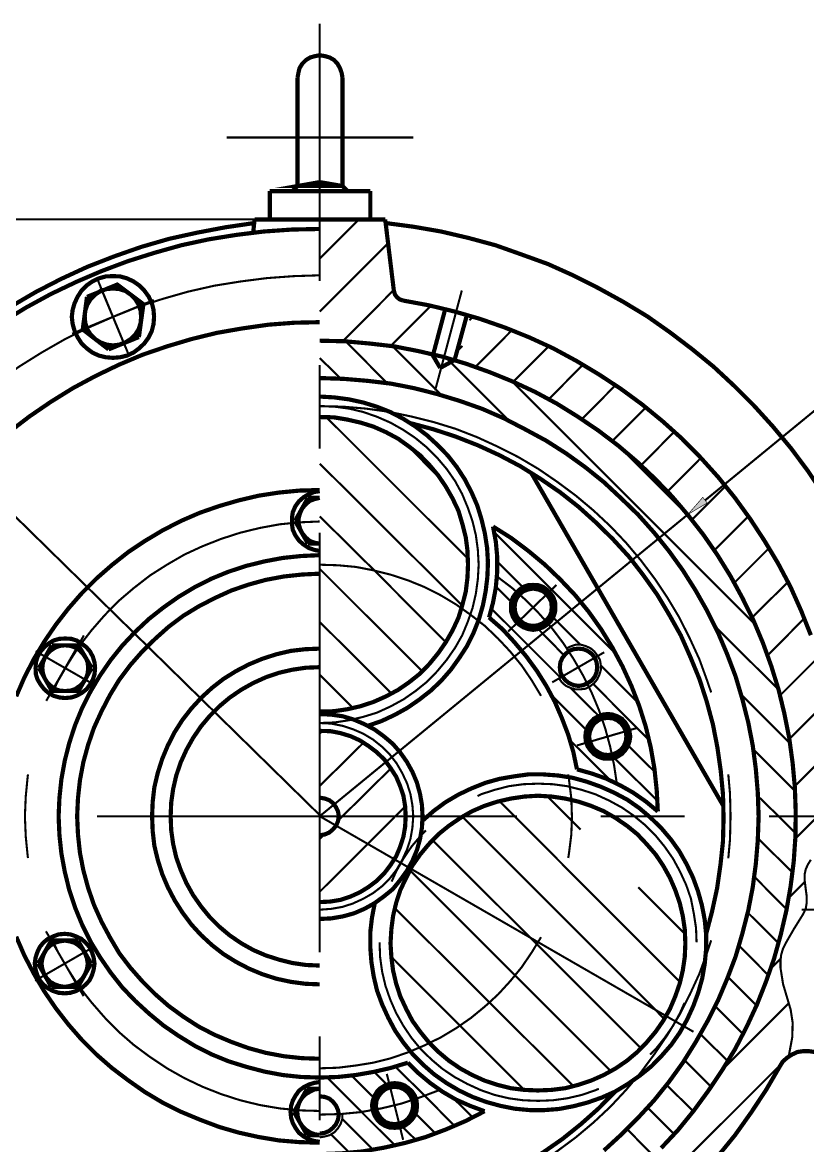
# Model space of a CAD drawing. Header units: millimetres. Extents: x -5 to 3318, y -968 to 297.
# Drawn here: x 1011.5 to 1151.6, y -174.9 to 25.5 of the extents above; entities that cross this region are included whole.
import ezdxf

# ---------------------------------------------------------------- set-up
doc = ezdxf.new("R2010")
doc.units = ezdxf.units.MM
doc.header["$LTSCALE"] = 0.25
doc.layers.add('H', color=7, linetype='Continuous')
doc.layers.add('P', color=7, linetype='Continuous')

msp = doc.modelspace()

# ---------------------------------------------------------------- hatches: boundary and pattern name
at = {"layer": 'H', "linetype": 'Continuous'}
msp.add_hatch(color=3, dxfattribs=at).paths.add_polyline_path([(1132.862, -59.196), (1133.714, -60.247), (1130.207, -62.252), (1132.862, -59.196)])

# ---------------------------------------------------------------- linework, layer by layer
at = {"layer": 'P', "color": 3}
for points, const_width in [([(1064.534, 25.362), (1064.534, -20.572)], 0.375), ([(1064.534, 19.702), (1063.733, 19.551), (1062.83, 19.302), (1062.078, 18.85), (1061.427, 18.2), (1060.928, 17.399), (1060.726, 16.547), (1060.575, 15.695)], 0.747), ([(1068.593, 15.695), (1068.442, 16.547), (1068.141, 17.399), (1067.69, 18.2), (1067.088, 18.85), (1066.287, 19.302), (1065.435, 19.551), (1064.534, 19.702)], 0.747), ([(1060.575, 15.695), (1060.575, -3.643)], 0.747), ([(1068.593, 15.695), (1068.593, -3.643)], 0.747), ([(1081.217, 5.025), (1047.903, 5.025)], 0.375), ([(1064.534, -2.941), (1060.575, -3.643), (1068.593, -3.643)], 0.747), ([(1059.624, -4.543), (1060.575, -3.643)], 0.747), ([(1068.593, -3.643), (1064.534, -2.941)], 0.747), ([(1068.593, -3.643), (1069.493, -4.543)], 0.747), ([(1073.551, -4.543), (1055.617, -4.543)], 0.747), ([(1055.617, -4.543), (1055.617, -9.604)], 0.747), ([(1073.551, -4.543), (1073.551, -9.604)], 0.747), ([(1052.913, -9.604), (896.668, -9.604)], 0.375), ([(1052.811, -10.254), (1047.702, -11.004), (1042.692, -11.958), (1037.682, -13.06), (1032.672, -14.511), (1027.813, -16.215), (1023.056, -18.07), (1018.396, -20.223), (1013.838, -22.577), (1009.379, -25.181)], 0.747), ([(1052.913, -9.604), (1052.66, -11.958)], 0.747), ([(1052.913, -9.604), (1052.811, -10.254)], 0.747), ([(1052.913, -9.604), (1076.207, -9.604)], 0.747), ([(1056.219, -9.604), (1072.898, -9.604)], 0.747), ([(1064.534, -9.604), (1076.207, -9.604)], 0.747), ([(1064.534, -16.565), (1071.546, -9.604)], 0.375), ([(1076.207, -9.604), (1077.757, -22.327)], 0.747), ([(1076.207, -9.604), (1076.505, -11.958)], 0.747), ([(1154.352, -58.546), (1151.549, -54.388), (1148.593, -50.429), (1145.386, -46.572), (1142.029, -42.866), (1138.474, -39.308), (1134.816, -35.902), (1130.959, -32.747), (1127, -29.74), (1122.945, -26.885), (1118.636, -24.281), (1114.277, -21.876), (1109.818, -19.621), (1105.26, -17.567), (1100.551, -15.863), (1095.894, -14.21), (1091.083, -12.91), (1086.175, -11.757), (1081.265, -10.905), (1076.357, -10.254)], 0.747), ([(1064.534, -11.305), (1059.576, -11.407), (1054.566, -11.757), (1049.656, -12.359), (1044.697, -13.16), (1039.838, -14.21), (1035.027, -15.565), (1030.27, -17.067), (1025.609, -18.82), (1021.051, -20.774), (1016.544, -22.926), (1012.136, -25.332), (1007.876, -27.936)], 0.747), ([(1064.534, -26.033), (1076.758, -13.81)], 0.375), ([(1064.534, -19.572), (1059.874, -19.723), (1055.117, -20.072), (1050.408, -20.674), (1045.748, -21.424), (1041.09, -22.478), (1036.532, -23.778), (1032.022, -25.232), (1027.665, -26.985), (1023.306, -28.89), (1019.049, -30.992), (1014.939, -33.346), (1010.932, -35.851), (1007.075, -38.558), (1003.318, -41.514), (1001.114, -43.366)], 0.375), ([(1034.978, -26.985), (1034.879, -25.732), (1034.578, -24.531), (1034.027, -23.378), (1033.223, -22.276), (1032.323, -21.376), (1031.321, -20.674), (1030.17, -20.123), (1028.918, -19.771), (1027.665, -19.723), (1026.362, -19.771), (1025.109, -20.123), (1023.956, -20.674), (1022.957, -21.376), (1022.054, -22.276), (1021.352, -23.378), (1020.801, -24.531), (1020.452, -25.732), (1020.301, -26.985), (1020.452, -28.288), (1020.801, -29.49), (1021.352, -30.643), (1022.054, -31.745), (1022.957, -32.597), (1023.956, -33.346), (1025.109, -33.897), (1026.362, -34.198), (1027.665, -34.301), (1028.918, -34.198), (1030.17, -33.897), (1031.321, -33.346), (1032.323, -32.597), (1033.223, -31.745), (1034.027, -30.643), (1034.578, -29.49), (1034.879, -28.288), (1034.978, -26.985)], 0.747), ([(1032.672, -26.985), (1032.573, -25.883), (1032.224, -24.832), (1031.622, -23.83), (1030.821, -23.029), (1029.869, -22.375), (1028.767, -22.026), (1027.665, -21.927), (1026.512, -22.026), (1025.411, -22.375), (1024.459, -23.029), (1023.655, -23.83), (1023.056, -24.832), (1022.704, -25.883), (1022.605, -26.985), (1022.704, -28.087), (1023.056, -29.189), (1023.655, -30.14), (1024.459, -30.944), (1025.411, -31.543), (1026.512, -31.943), (1027.665, -32.094), (1028.767, -31.943), (1029.869, -31.543), (1030.821, -30.944), (1031.622, -30.14), (1032.224, -29.189), (1032.573, -28.087), (1032.672, -26.985)], 0.747), ([(1033.076, -24.73), (1028.415, -21.225), (1023.005, -23.429)], 0.747), ([(1024.959, -20.473), (1030.369, -33.548)], 0.375), ([(1029.918, -32.497), (1025.359, -21.526)], 0.375), ([(1068.641, -31.344), (1077.709, -22.228)], 0.375), ([(1077.757, -22.327), (1077.959, -23.029), (1078.308, -23.48), (1078.811, -23.881), (1079.413, -24.079)], 0.747), ([(1034.927, -23.98), (1020.35, -29.992)], 0.375), ([(1023.005, -23.429), (1022.255, -29.24)], 0.747), ([(1152.148, -83.793), (1150.396, -79.386), (1148.493, -75.126), (1146.287, -70.968), (1143.884, -66.961), (1141.328, -63.053), (1138.573, -59.247), (1135.617, -55.589), (1132.461, -52.082), (1129.156, -48.728), (1125.699, -45.621), (1122.042, -42.616), (1118.284, -39.858), (1114.328, -37.254), (1110.321, -34.852), (1106.163, -32.597), (1101.903, -30.643), (1097.547, -28.89), (1093.088, -27.337), (1088.578, -26.033), (1084.02, -24.931), (1079.413, -24.079)], 0.747), ([(1085.122, -40.111), (1089.881, -22.276)], 0.375), ([(1032.272, -30.592), (1033.076, -24.73)], 0.747), ([(1077.158, -32.196), (1084.372, -25.031)], 0.375), ([(1084.772, -33.699), (1086.925, -25.582)], 0.747), ([(1064.534, -27.936), (1059.976, -28.038), (1055.367, -28.388), (1050.809, -29.038), (1046.199, -29.842), (1041.689, -30.944), (1037.333, -32.244), (1032.925, -33.747), (1028.665, -35.55), (1024.507, -37.555), (1020.5, -39.711), (1016.544, -42.165), (1012.736, -44.769), (1009.081, -47.575)], 0.747), ([(1088.578, -34.749), (1090.784, -26.684)], 0.747), ([(1091.233, -27.587), (1091.835, -26.985)], 0.375), ([(1022.255, -29.24), (1026.862, -32.795)], 0.747), ([(1092.335, -35.902), (1098.799, -29.39)], 0.375), ([(1026.862, -32.795), (1032.272, -30.592)], 0.747), ([(1125.45, -175.315), (1128.454, -172.109), (1131.26, -168.652), (1133.864, -165.097), (1136.318, -161.439), (1138.624, -157.682), (1140.678, -153.725), (1142.532, -149.718), (1144.134, -145.66), (1145.588, -141.502), (1146.789, -137.194), (1147.792, -132.886), (1148.542, -128.577), (1149.093, -124.17), (1149.394, -119.759), (1149.445, -115.351), (1149.294, -110.944), (1148.894, -106.584), (1148.292, -102.177), (1147.44, -97.868), (1146.389, -93.512), (1145.085, -89.303), (1143.583, -85.145), (1141.879, -81.087), (1139.925, -77.131), (1137.821, -73.274), (1135.466, -69.465), (1132.964, -65.859), (1130.258, -62.402), (1127.352, -58.994), (1124.296, -55.839), (1121.141, -52.834), (1117.733, -49.929), (1114.229, -47.274), (1110.52, -44.769), (1106.813, -42.466), (1102.906, -40.361), (1098.898, -38.507), (1094.84, -36.854), (1090.634, -35.351), (1086.425, -34.099), (1082.117, -33.096), (1077.757, -32.244), (1073.401, -31.745), (1068.993, -31.344), (1064.534, -31.245)], 0.747), ([(1069.144, -31.344), (1076.556, -38.808)], 0.375), ([(1077.559, -32.244), (1086.275, -40.96)], 0.375), ([(1089.08, -33.096), (1089.981, -32.196)], 0.375), ([(1099.049, -38.558), (1105.359, -32.244)], 0.375), ([(1084.571, -33.647), (1086.025, -36.104)], 0.747), ([(1064.534, -34.349), (1068.241, -37.956)], 0.375), ([(1064.534, -35.55), (1064.534, -50.531)], 0.375), ([(1088.478, -34.749), (1086.025, -36.104)], 0.747), ([(1087.075, -34.301), (1098.399, -45.621)], 0.375), ([(1105.359, -41.713), (1111.522, -35.502)], 0.375), ([(1115.228, -175.767), (1118.335, -172.91), (1121.34, -169.905), (1124.197, -166.798), (1126.852, -163.492), (1129.306, -160.087), (1131.561, -156.48), (1133.663, -152.771), (1135.568, -149.017), (1137.221, -145.109), (1138.724, -141.15), (1139.925, -137.043), (1140.979, -132.934), (1141.78, -128.776), (1142.33, -124.618), (1142.68, -120.412), (1142.83, -116.104), (1142.68, -111.895), (1142.33, -107.686), (1141.78, -103.48), (1140.979, -99.371), (1139.925, -95.213), (1138.724, -91.157), (1137.221, -87.198), (1135.568, -83.291), (1133.663, -79.485), (1131.561, -75.779), (1129.306, -72.22), (1126.852, -68.815), (1124.197, -65.509), (1121.34, -62.303), (1118.335, -59.398), (1115.228, -56.492), (1111.923, -53.837), (1108.517, -51.38), (1104.911, -49.077), (1101.202, -47.072), (1097.447, -45.121), (1093.539, -43.417), (1089.58, -42.014), (1085.474, -40.762), (1081.364, -39.711), (1077.258, -38.907), (1073.049, -38.407), (1068.843, -38.055), (1064.534, -37.907)], 0.747), ([(1098.799, -38.458), (1142.279, -81.939)], 0.375), ([(1111.272, -45.269), (1117.333, -39.157)], 0.375), ([(1064.733, -116.104), (988.692, -41.514)], 0.375), ([(1073.1, -99.973), (1075.554, -99.121), (1077.908, -98.019), (1080.163, -96.766), (1082.267, -95.315), (1084.321, -93.711), (1086.175, -91.958), (1087.927, -89.953), (1089.43, -87.849), (1090.833, -85.696), (1091.986, -83.342), (1092.937, -80.936), (1093.639, -78.482), (1094.139, -75.926), (1094.44, -73.373), (1094.539, -70.817), (1094.391, -68.213), (1093.988, -65.609), (1093.389, -63.104), (1092.636, -60.65), (1091.585, -58.245), (1090.381, -55.941), (1088.981, -53.786), (1087.376, -51.733), (1085.573, -49.878), (1083.67, -48.126), (1081.617, -46.572), (1079.413, -45.169), (1077.107, -43.968), (1074.702, -43.017), (1072.248, -42.264), (1069.743, -41.713), (1067.139, -41.364), (1064.534, -41.213)], 0.747), ([(1134.364, -94.012), (1133.663, -91.958), (1132.263, -88.102), (1130.559, -84.393), (1128.704, -80.686), (1126.6, -77.179), (1124.296, -73.723), (1121.843, -70.468), (1119.187, -67.313), (1116.381, -64.356), (1113.377, -61.55), (1110.219, -58.895), (1106.913, -56.441), (1103.556, -54.138), (1100, -52.034), (1096.342, -50.179), (1092.636, -48.475), (1088.779, -46.973), (1084.872, -45.771), (1080.864, -44.769), (1076.806, -43.917), (1072.799, -43.366), (1068.692, -43.017), (1064.534, -42.914)], 0.375), ([(1064.534, -99.473), (1067.19, -99.371), (1069.794, -98.97), (1072.299, -98.371), (1074.753, -97.618), (1077.158, -96.516), (1079.461, -95.264), (1081.617, -93.762), (1083.619, -92.157), (1085.474, -90.254), (1087.178, -88.201), (1088.68, -86.045), (1089.932, -83.842), (1090.932, -81.439), (1091.784, -78.982), (1092.386, -76.378), (1092.736, -73.825), (1092.886, -71.218), (1092.736, -68.565), (1092.386, -65.958), (1091.784, -63.453), (1090.932, -60.999), (1089.932, -58.594), (1088.68, -56.291), (1087.178, -54.138), (1085.474, -52.133), (1083.619, -50.278), (1081.617, -48.626), (1079.461, -47.174), (1077.158, -45.871), (1074.753, -44.82), (1072.299, -43.968), (1069.794, -43.366), (1067.19, -43.017), (1064.534, -42.914)], 0.375), ([(1116.734, -49.128), (1122.743, -43.116)], 0.375), ([(1133.262, -59.747), (1153.301, -43.318), (1177.495, -43.318)], 0.375), ([(1064.534, -97.42), (1067.039, -97.368), (1069.442, -97.016), (1071.847, -96.465), (1074.102, -95.716), (1076.357, -94.713), (1078.51, -93.56), (1080.464, -92.208), (1082.418, -90.655), (1084.071, -88.954), (1085.672, -87), (1087.027, -85.046), (1088.228, -82.941), (1089.279, -80.686), (1089.981, -78.383), (1090.583, -76.029), (1090.884, -73.572), (1090.983, -71.169), (1090.884, -68.665), (1090.583, -66.31), (1089.981, -63.956), (1089.279, -61.602), (1088.228, -59.398), (1087.027, -57.293), (1085.672, -55.288), (1084.071, -53.385), (1082.418, -51.681), (1080.464, -50.128), (1078.51, -48.728), (1076.357, -47.575), (1074.102, -46.572), (1071.847, -45.871), (1069.442, -45.32), (1067.039, -44.919), (1064.534, -44.868)], 0.747), ([(1065.685, -44.868), (1090.983, -70.167)], 0.375), ([(1133.464, -137.143), (1134.515, -133.135), (1135.418, -128.978), (1136.017, -124.82), (1136.469, -120.611), (1136.571, -116.405), (1136.469, -112.196), (1136.068, -107.987), (1135.466, -103.781), (1134.665, -99.672), (1133.563, -95.616), (1132.263, -91.606), (1130.658, -87.701), (1128.954, -83.842), (1126.901, -80.186), (1124.748, -76.58), (1122.243, -73.072), (1119.687, -69.767), (1116.833, -66.66), (1113.825, -63.706), (1110.721, -60.9), (1107.416, -58.296), (1103.908, -55.89), (1100.301, -53.635), (1096.595, -51.681), (1092.787, -49.929), (1088.831, -48.376), (1084.872, -47.072), (1080.765, -45.97)], 0.747), ([(1121.843, -53.485), (1127.804, -47.475)], 0.375), ([(1079.862, -49.628), (1086.175, -55.99)], 0.375), ([(1118.236, -50.429), (1130.309, -62.454)], 0.375), ([(1126.6, -58.145), (1132.561, -52.133)], 0.375), ([(1064.534, -53.184), (1089.981, -78.534)], 0.375), ([(1136.52, -114.249), (1102.204, -54.737)], 0.747), ([(1064.534, -57.892), (1060.876, -57.995), (1057.27, -58.344), (1053.663, -58.895), (1050.056, -59.747), (1046.6, -60.75), (1043.143, -61.951), (1039.787, -63.405), (1036.481, -65.106), (1033.374, -66.961), (1030.369, -68.966), (1027.464, -71.269), (1024.709, -73.674), (1022.105, -76.279), (1019.699, -79.033), (1017.444, -81.939), (1015.391, -84.943), (1013.536, -88.05), (1011.835, -91.356), (1010.381, -94.713)], 0.747), ([(1064.534, -58.094), (1063.532, -58.245), (1062.529, -58.645), (1061.629, -59.196), (1060.828, -59.898), (1060.175, -60.798), (1059.723, -61.851), (1059.576, -62.854), (1059.576, -63.956), (1059.723, -65.007), (1060.175, -65.958), (1060.828, -66.909), (1061.629, -67.611), (1062.529, -68.213), (1063.532, -68.565), (1064.534, -68.764)], 0.747), ([(1130.908, -63.203), (1136.92, -57.191)], 0.375), ([(1062.43, -59.295), (1060.127, -63.405)], 0.747), ([(1064.534, -59.295), (1063.631, -59.497), (1062.731, -59.846), (1062.029, -60.448), (1061.427, -61.15), (1061.027, -62.002), (1060.777, -62.902), (1060.777, -63.905), (1061.027, -64.808), (1061.427, -65.609), (1062.029, -66.359), (1062.731, -66.961), (1063.631, -67.313), (1064.534, -67.46)], 0.747), ([(1064.534, -59.295), (1062.43, -59.295)], 0.747), ([(1132.862, -59.196), (1133.663, -60.199), (1130.207, -62.252), (1132.862, -59.196)], 0.108), ([(1064.534, -116.104), (1130.207, -62.252)], 0.375), ([(1064.534, -63.504), (1061.027, -63.655), (1057.42, -64.004), (1053.864, -64.657), (1050.357, -65.509), (1046.952, -66.611), (1043.643, -67.912), (1040.389, -69.414), (1037.282, -71.218), (1034.277, -73.123), (1031.372, -75.376), (1028.665, -77.682), (1026.16, -80.235), (1023.806, -82.941), (1021.554, -85.847), (1019.648, -88.851), (1017.845, -91.958), (1016.695, -94.364)], 0.375), ([(1060.127, -63.405), (1062.43, -67.46)], 0.747), ([(1064.534, -62.601), (1074.253, -72.22)], 0.375), ([(1094.741, -80.635), (1095.442, -77.983), (1095.942, -75.327), (1096.195, -72.521), (1096.195, -69.815), (1095.942, -67.111), (1095.442, -64.405)], 0.747), ([(1124.847, -115.252), (1124.646, -111.444), (1124.245, -107.638), (1123.595, -103.881), (1122.695, -100.123), (1121.542, -96.465), (1120.139, -92.859), (1118.537, -89.354), (1116.734, -85.997), (1114.729, -82.74), (1112.525, -79.636), (1110.119, -76.679), (1107.464, -73.873), (1104.709, -71.218), (1101.753, -68.764), (1098.7, -66.461), (1095.442, -64.405)], 0.747), ([(1134.966, -68.613), (1141.027, -62.553)], 0.375), ([(1064.534, -65.509), (1064.534, -140.4)], 0.375), ([(1095.692, -65.458), (1117.432, -87.198)], 0.375), ([(1062.43, -67.46), (1064.534, -67.46)], 0.747), ([(1138.474, -74.475), (1144.685, -68.264)], 0.375), ([(1064.534, -69.517), (1061.229, -69.667), (1057.92, -70.016), (1054.716, -70.619), (1051.459, -71.419), (1048.253, -72.47), (1045.197, -73.723), (1042.24, -75.225), (1039.386, -76.929), (1036.682, -78.832), (1034.075, -80.888), (1031.622, -83.191), (1029.318, -85.645), (1027.262, -88.201), (1025.359, -90.956), (1023.655, -93.813), (1022.153, -96.766), (1020.901, -99.822), (1019.85, -103.029), (1019.049, -106.184), (1018.447, -109.49), (1018.098, -112.798), (1017.947, -116.104), (1018.098, -119.509), (1018.447, -122.767), (1019.049, -126.021), (1019.85, -129.279), (1020.901, -132.434), (1022.153, -135.49), (1023.655, -138.495), (1025.359, -141.3), (1027.262, -144.055), (1029.318, -146.662), (1031.622, -149.065), (1034.075, -151.32), (1036.682, -153.473), (1039.386, -155.327), (1042.24, -157.079), (1045.197, -158.585), (1048.253, -159.837), (1051.459, -160.837), (1054.716, -161.689), (1057.92, -162.291), (1061.229, -162.64), (1064.534, -162.742)], 0.747), ([(1104.008, -94.614), (1102.355, -91.859), (1100.551, -89.203), (1098.498, -86.699), (1096.342, -84.393), (1093.988, -82.14), (1091.486, -80.186), (1088.879, -78.332), (1086.124, -76.679), (1083.27, -75.225), (1080.313, -74.024), (1077.258, -73.021), (1074.102, -72.22), (1070.995, -71.618), (1067.789, -71.32), (1064.534, -71.218)], 0.375), ([(1064.534, -71.97), (1082.818, -90.254)], 0.375), ([(1074.253, -72.22), (1087.027, -85.046)], 0.375), ([(1096.195, -70.667), (1100.753, -75.225)], 0.375), ([(1064.534, -72.822), (1061.379, -72.973), (1058.122, -73.322), (1054.915, -73.924), (1051.811, -74.776), (1048.755, -75.827), (1045.799, -77.179), (1042.894, -78.684), (1040.187, -80.337), (1037.583, -82.291), (1035.177, -84.444), (1032.874, -86.699), (1030.721, -89.152), (1028.767, -91.757), (1027.115, -94.463), (1025.609, -97.368), (1024.257, -100.325), (1023.207, -103.381), (1022.355, -106.485), (1021.753, -109.691), (1021.403, -112.898), (1021.253, -116.104), (1021.403, -119.359), (1021.753, -122.616), (1022.355, -125.72), (1023.207, -128.878), (1024.257, -131.934), (1025.609, -134.939), (1027.115, -137.745), (1028.767, -140.551), (1030.721, -143.104), (1032.874, -145.558), (1035.177, -147.864), (1037.583, -149.968), (1040.187, -151.871), (1042.894, -153.623), (1045.799, -155.128), (1048.755, -156.378), (1051.811, -157.483), (1054.915, -158.332), (1058.122, -158.934), (1061.379, -159.286), (1064.534, -159.386)], 0.747), ([(1117.534, -110.293), (1117.032, -106.936), (1116.33, -103.631), (1115.43, -100.325), (1114.328, -97.119), (1113.025, -94.012), (1111.522, -91.007), (1109.818, -88.05), (1107.966, -85.196), (1105.913, -82.49), (1103.706, -79.985), (1101.352, -77.582), (1098.799, -75.327), (1096.092, -73.274)], 0.375), ([(1141.68, -80.635), (1148.042, -74.325)], 0.375), ([(1095.942, -75.126), (1098.7, -77.88)], 0.375), ([(1106.762, -74.825), (1098.146, -83.14)], 0.375), ([(1106.564, -78.784), (1106.512, -77.88), (1106.211, -77.028), (1105.712, -76.33), (1105.061, -75.677), (1104.36, -75.177), (1103.508, -74.876), (1102.605, -74.825), (1101.704, -74.876), (1100.852, -75.177), (1100.151, -75.677), (1099.5, -76.33), (1098.998, -77.028), (1098.7, -77.88), (1098.648, -78.784), (1098.7, -79.684), (1098.998, -80.536), (1099.5, -81.337), (1100.151, -81.939), (1100.852, -82.39), (1101.704, -82.691), (1102.605, -82.842), (1103.508, -82.691), (1104.36, -82.39), (1105.061, -81.939), (1105.712, -81.337), (1106.211, -80.536), (1106.512, -79.684), (1106.564, -78.784)], 0.747), ([(1105.913, -78.784), (1105.862, -77.932), (1105.51, -77.179), (1104.959, -76.429), (1104.309, -75.926), (1103.457, -75.628), (1102.605, -75.478), (1101.753, -75.628), (1100.903, -75.926), (1100.25, -76.429), (1099.699, -77.179), (1099.398, -77.932), (1099.299, -78.784), (1099.398, -79.684), (1099.699, -80.488), (1100.25, -81.138), (1100.903, -81.689), (1101.753, -82.038), (1102.605, -82.14), (1103.457, -82.038), (1104.309, -81.689), (1104.959, -81.138), (1105.51, -80.488), (1105.862, -79.684), (1105.913, -78.784)], 0.747), ([(1095.192, -79.085), (1107.464, -91.356)], 0.375), ([(1064.534, -81.439), (1077.357, -94.213)], 0.375), ([(1110.42, -107.737), (1109.77, -104.633), (1108.867, -101.577), (1107.717, -98.57), (1106.464, -95.664), (1104.959, -92.859), (1103.258, -90.155), (1101.352, -87.551), (1099.299, -85.094), (1097.146, -82.74), (1094.741, -80.635)], 0.747), ([(1106.163, -80.635), (1111.022, -85.494)], 0.375), ([(1135.117, -82.291), (1146.437, -93.56)], 0.375), ([(1144.435, -87.4), (1150.998, -80.786)], 0.375), ([(1024.459, -89.652), (1024.357, -88.653), (1024.059, -87.65), (1023.556, -86.699), (1022.906, -85.946), (1022.054, -85.296), (1021.153, -84.745), (1020.199, -84.444), (1019.097, -84.393), (1018.098, -84.444), (1017.044, -84.745), (1016.144, -85.296), (1015.391, -85.946), (1014.741, -86.699), (1014.19, -87.65), (1013.889, -88.653), (1013.838, -89.652), (1013.889, -90.757), (1014.19, -91.708), (1014.741, -92.609), (1015.391, -93.461), (1016.144, -94.111), (1017.044, -94.614), (1018.098, -94.915), (1019.097, -95.014), (1020.199, -94.915), (1021.153, -94.614), (1022.054, -94.111), (1022.906, -93.461), (1023.556, -92.609), (1024.059, -91.708), (1024.357, -90.757), (1024.459, -89.652)], 0.747), ([(1015.743, -95.514), (1022.454, -83.842)], 0.375), ([(1103.508, -82.691), (1108.117, -87.4)], 0.375), ([(1016.743, -85.597), (1014.44, -89.652)], 0.747), ([(1023.207, -89.652), (1023.156, -88.752), (1022.855, -87.951), (1022.304, -87.15), (1021.704, -86.497), (1020.901, -85.997), (1020, -85.696), (1019.097, -85.597), (1018.197, -85.696), (1017.345, -85.997), (1016.592, -86.497), (1015.942, -87.15), (1015.442, -87.951), (1015.141, -88.752), (1015.042, -89.652), (1015.141, -90.555), (1015.442, -91.456), (1015.942, -92.259), (1016.592, -92.859), (1017.345, -93.41), (1018.197, -93.711), (1019.097, -93.762), (1020, -93.711), (1020.901, -93.41), (1021.704, -92.859), (1022.304, -92.259), (1022.855, -91.456), (1023.156, -90.555), (1023.207, -89.652)], 0.747), ([(1021.503, -85.597), (1016.743, -85.597)], 0.747), ([(1023.857, -89.652), (1021.503, -85.597)], 0.747), ([(1064.534, -86.196), (1061.978, -86.298), (1059.374, -86.599), (1056.818, -87.198), (1054.313, -87.999), (1051.911, -89.002), (1049.604, -90.206), (1047.352, -91.606), (1045.296, -93.211), (1043.393, -94.963), (1041.641, -96.866), (1040.037, -98.922), (1038.634, -101.126), (1037.432, -103.48), (1036.43, -105.883), (1035.629, -108.388), (1035.027, -110.944), (1034.729, -113.548), (1034.626, -116.104), (1034.729, -118.759), (1035.027, -121.364), (1035.629, -123.869), (1036.43, -126.422), (1037.432, -128.776), (1038.634, -131.082), (1040.037, -133.286), (1041.641, -135.439), (1043.393, -137.344), (1045.296, -139.097), (1047.352, -140.701), (1049.604, -142.101), (1051.911, -143.305), (1054.313, -144.308), (1056.818, -145.109), (1059.374, -145.66), (1061.978, -146.009), (1064.534, -146.111)], 0.747), ([(1114.027, -89.505), (1113.928, -88.653), (1113.627, -87.849), (1113.076, -87.15), (1112.323, -86.599), (1111.573, -86.298), (1110.721, -86.196), (1109.818, -86.298), (1109.017, -86.599), (1108.367, -87.15), (1107.816, -87.849), (1107.464, -88.653), (1107.364, -89.505), (1107.464, -90.405), (1107.816, -91.157), (1108.367, -91.859), (1109.017, -92.359), (1109.818, -92.708), (1110.721, -92.859), (1111.573, -92.708), (1112.323, -92.359), (1113.076, -91.859), (1113.627, -91.157), (1113.928, -90.405), (1114.027, -89.505)], 0.747), ([(1107.214, -91.507), (1107.765, -92.259), (1108.415, -92.81), (1109.267, -93.211), (1110.119, -93.461), (1111.022, -93.461), (1111.923, -93.361), (1112.775, -92.91), (1113.476, -92.359), (1114.027, -91.708), (1114.427, -90.856), (1114.677, -90.004), (1114.677, -89.152), (1114.527, -88.201), (1114.078, -87.448), (1113.527, -86.699), (1112.874, -86.148), (1112.022, -85.747), (1111.122, -85.494), (1110.219, -85.494), (1109.418, -85.747), (1108.566, -86.148)], 0.375), ([(1024.408, -92.708), (1013.838, -86.647)], 0.375), ([(1115.279, -86.849), (1106.013, -92.208)], 0.375), ([(1146.69, -94.511), (1153.5, -87.701)], 0.375), ([(1014.44, -89.652), (1016.743, -93.762), (1021.503, -93.762), (1023.857, -89.652)], 0.747), ([(1064.534, -89.505), (1062.078, -89.604), (1059.675, -89.953), (1057.27, -90.504), (1054.915, -91.308), (1052.711, -92.308), (1050.559, -93.512), (1048.503, -94.915), (1046.651, -96.465), (1044.896, -98.22), (1043.345, -100.072), (1041.942, -102.128), (1040.738, -104.281), (1039.738, -106.485), (1038.935, -108.839), (1038.384, -111.245), (1038.034, -113.65), (1037.935, -116.104), (1038.034, -118.609), (1038.384, -121.063), (1038.935, -123.468), (1039.738, -125.72), (1040.738, -128.026), (1041.942, -130.179), (1043.345, -132.184), (1044.896, -134.087), (1046.651, -135.842), (1048.503, -137.393), (1050.559, -138.796), (1052.711, -140), (1054.915, -140.951), (1057.27, -141.701), (1059.675, -142.303), (1062.078, -142.652), (1064.534, -142.755)], 0.747), ([(1114.677, -89.203), (1121.292, -95.815)], 0.375), ([(1064.534, -90.856), (1070.496, -96.818)], 0.375), ([(1109.318, -93.259), (1114.328, -98.22)], 0.375), ([(1113.326, -92.509), (1123.246, -102.478)], 0.375), ([(1105.811, -94.412), (1112.124, -100.725)], 0.375), ([(1139.774, -94.463), (1148.493, -103.179)], 0.375), ([(1148.343, -102.276), (1155.556, -95.062)], 0.375), ([(1064.534, -134.439), (1066.588, -134.337), (1068.641, -133.987), (1070.646, -133.436), (1072.498, -132.636), (1074.301, -131.633), (1075.954, -130.432), (1077.559, -129.128), (1078.862, -127.524), (1080.063, -125.871), (1081.066, -124.067), (1081.867, -122.165), (1082.418, -120.211), (1082.767, -118.157), (1082.869, -116.104), (1082.767, -114.099), (1082.418, -112.097), (1081.867, -110.092), (1081.066, -108.189), (1080.063, -106.385), (1078.862, -104.681), (1077.559, -103.179), (1075.954, -101.827), (1074.301, -100.623), (1072.498, -99.672), (1070.646, -98.871), (1068.641, -98.269), (1066.588, -97.971), (1064.534, -97.868)], 0.747), ([(1119.937, -101.876), (1119.787, -100.975), (1119.488, -100.123), (1119.037, -99.371), (1118.435, -98.72), (1117.634, -98.269), (1116.782, -97.971), (1115.93, -97.868), (1115.03, -97.971), (1114.229, -98.269), (1113.425, -98.72), (1112.826, -99.371), (1112.323, -100.123), (1112.022, -100.975), (1111.923, -101.876), (1112.022, -102.779), (1112.323, -103.631), (1112.826, -104.332), (1113.425, -104.983), (1114.229, -105.482), (1115.03, -105.783), (1115.93, -105.835), (1116.782, -105.783), (1117.634, -105.482), (1118.435, -104.983), (1119.037, -104.332), (1119.488, -103.631), (1119.787, -102.779), (1119.937, -101.876)], 0.747), ([(1119.236, -101.876), (1119.136, -101.026), (1118.787, -100.174), (1118.284, -99.521), (1117.583, -98.97), (1116.782, -98.621), (1115.93, -98.57), (1115.03, -98.621), (1114.277, -98.97), (1113.527, -99.521), (1113.076, -100.174), (1112.723, -101.026), (1112.573, -101.876), (1112.723, -102.728), (1113.076, -103.58), (1113.527, -104.23), (1114.277, -104.733), (1115.03, -105.082), (1115.93, -105.184), (1116.782, -105.082), (1117.583, -104.733), (1118.284, -104.23), (1118.787, -103.58), (1119.136, -102.728), (1119.236, -101.876)], 0.747), ([(1064.534, -132.786), (1066.588, -132.636), (1068.593, -132.283), (1070.444, -131.684), (1072.299, -130.832), (1074.051, -129.83), (1075.605, -128.628), (1077.059, -127.174), (1078.26, -125.621), (1079.263, -123.869), (1080.112, -122.014), (1080.714, -120.162), (1081.066, -118.157), (1081.217, -116.104), (1081.066, -114.15), (1080.714, -112.145), (1080.112, -110.242), (1079.263, -108.439), (1078.26, -106.687), (1077.059, -105.133), (1075.605, -103.679), (1074.051, -102.427), (1072.299, -101.376), (1070.444, -100.575), (1068.593, -99.973), (1066.588, -99.572), (1064.534, -99.473)], 0.375), ([(1121.241, -100.325), (1110.42, -103.48)], 0.375), ([(1064.534, -131.431), (1066.437, -131.332), (1068.241, -131.031), (1070.044, -130.432), (1071.697, -129.679), (1073.25, -128.728), (1074.702, -127.626), (1076.056, -126.274), (1077.158, -124.82), (1078.161, -123.266), (1078.862, -121.614), (1079.461, -119.759), (1079.762, -118.007), (1079.862, -116.104), (1079.762, -114.301), (1079.461, -112.446), (1078.862, -110.694), (1078.161, -109.041), (1077.158, -107.487), (1076.056, -105.985), (1074.702, -104.681), (1073.25, -103.58), (1071.697, -102.577), (1070.044, -101.827), (1068.241, -101.276), (1066.437, -100.924), (1064.534, -100.876)], 0.747), ([(1064.534, -101.325), (1065.034, -100.876)], 0.375), ([(1064.534, -110.694), (1072.347, -102.977)], 0.375), ([(1109.117, -102.478), (1116.433, -109.742)], 0.375), ([(1119.537, -103.48), (1124.296, -108.189)], 0.375), ([(1141.879, -104.131), (1149.294, -111.594)], 0.375), ([(1149.294, -110.742), (1157.008, -103.029)], 0.375), ([(1117.083, -105.735), (1124.796, -113.349)], 0.375), ([(1068.593, -116.104), (1077.258, -107.539)], 0.375), ([(1124.847, -115.252), (1122.743, -113.5), (1120.44, -111.895), (1118.134, -110.594), (1115.629, -109.39), (1113.076, -108.49), (1110.42, -107.737)], 0.747), ([(1012.486, -108.64), (1012.435, -108.99), (1012.085, -112.597), (1011.935, -116.104), (1012.085, -119.711), (1012.435, -123.266), (1012.486, -123.567)], 0.375), ([(1074.352, -131.633), (1073.852, -134.186), (1073.551, -136.793), (1073.551, -139.449), (1073.75, -142.101), (1074.151, -144.657), (1074.753, -147.213), (1075.656, -149.667), (1076.758, -152.073), (1078.01, -154.427), (1079.513, -156.58), (1081.165, -158.633), (1083.02, -160.487), (1084.971, -162.191), (1087.178, -163.742), (1089.382, -165.046), (1091.784, -166.199), (1094.241, -167.099), (1096.794, -167.8), (1099.35, -168.303), (1102.005, -168.553), (1104.61, -168.553), (1107.214, -168.351), (1109.818, -167.852), (1112.323, -167.198), (1114.879, -166.298), (1117.233, -165.247), (1119.488, -163.893), (1121.641, -162.39), (1123.694, -160.737), (1125.549, -158.835), (1127.253, -156.881), (1128.755, -154.725), (1130.056, -152.422), (1131.161, -150.016), (1132.061, -147.563), (1132.763, -145.058), (1133.214, -142.453), (1133.464, -139.798), (1133.464, -137.194), (1133.214, -134.59), (1132.711, -131.982), (1132.01, -129.478), (1131.11, -127.024), (1129.957, -124.618), (1128.656, -122.315), (1127.151, -120.211), (1125.45, -118.208), (1123.544, -116.354), (1121.542, -114.65), (1119.386, -113.148), (1117.032, -111.895), (1114.677, -110.844), (1112.173, -109.941), (1109.619, -109.24), (1107.063, -108.839), (1104.408, -108.64), (1101.753, -108.64), (1099.199, -108.99), (1096.595, -109.441), (1094.09, -110.143), (1091.585, -111.145), (1089.279, -112.247), (1086.976, -113.599), (1084.872, -115.153), (1082.869, -116.905)], 0.747), ([(1131.76, -138.597), (1131.661, -136.041), (1131.26, -133.436), (1130.757, -130.832), (1129.908, -128.376), (1128.804, -125.973), (1127.554, -123.667), (1126.049, -121.514), (1124.447, -119.56), (1122.544, -117.657), (1120.539, -116.005), (1118.435, -114.55), (1116.131, -113.298), (1113.726, -112.196), (1111.272, -111.395), (1108.668, -110.742), (1106.112, -110.393), (1103.508, -110.293), (1100.852, -110.393), (1098.296, -110.742), (1095.743, -111.395), (1093.289, -112.196), (1092.687, -112.497)], 0.375), ([(1108.867, -123.567), (1109.017, -122.565), (1109.418, -119.359), (1109.52, -116.104), (1109.418, -112.949), (1109.017, -109.742), (1108.867, -108.64)], 0.375), ([(1137.42, -123.619), (1137.721, -120.262), (1137.821, -116.104), (1137.721, -112.046), (1137.42, -108.64)], 0.375), ([(1129.758, -138.796), (1129.656, -136.291), (1129.306, -133.936), (1128.755, -131.582), (1127.954, -129.279), (1127, -127.075), (1125.799, -124.919), (1124.447, -122.917), (1122.842, -121.063), (1121.19, -119.31), (1119.338, -117.808), (1117.285, -116.405), (1115.18, -115.201), (1112.925, -114.249), (1110.67, -113.5), (1108.316, -112.949), (1105.913, -112.597), (1103.457, -112.446), (1101.054, -112.597), (1098.648, -112.949), (1096.243, -113.5), (1093.94, -114.249), (1091.736, -115.201), (1089.631, -116.405), (1087.578, -117.808), (1085.724, -119.31), (1084.02, -121.063), (1082.469, -122.917), (1081.066, -124.919), (1079.964, -127.075), (1078.91, -129.279), (1078.161, -131.582), (1077.61, -133.936), (1077.309, -136.291), (1077.158, -138.796), (1077.309, -141.201), (1077.61, -143.607), (1078.161, -145.961), (1078.91, -148.264), (1079.964, -150.519), (1081.066, -152.624), (1082.469, -154.575), (1084.02, -156.48), (1085.724, -158.181), (1087.578, -159.735), (1089.631, -161.138), (1091.736, -162.291), (1093.94, -163.293), (1096.243, -164.043), (1098.648, -164.645), (1101.054, -164.946), (1103.457, -165.046), (1105.913, -164.946), (1108.316, -164.645), (1110.67, -164.043), (1112.925, -163.293), (1115.18, -162.291), (1117.285, -161.138), (1119.338, -159.735), (1121.19, -158.181), (1122.842, -156.48), (1124.447, -154.575), (1125.799, -152.624), (1127, -150.519), (1127.954, -148.264), (1128.755, -145.961), (1129.306, -143.607), (1129.656, -141.201), (1129.758, -138.796)], 0.747), ([(1064.534, -119.509), (1065.435, -119.359), (1066.238, -119.009), (1066.889, -118.458), (1067.44, -117.808), (1067.789, -117.004), (1067.94, -116.104), (1067.789, -115.252), (1067.44, -114.499), (1066.889, -113.75), (1066.238, -113.247), (1065.435, -112.949), (1064.534, -112.798)], 0.747), ([(1078.01, -116.104), (1079.762, -114.4)], 0.375), ([(1096.544, -113.397), (1099.299, -116.104)], 0.375), ([(1105.061, -112.497), (1108.668, -116.104)], 0.375), ([(1142.68, -112.497), (1146.389, -116.104), (1149.445, -119.16)], 0.375), ([(1024.808, -116.104), (1099.699, -116.104)], 0.375), ([(1064.534, -116.104), (1131.209, -154.575)], 0.375), ([(1067.789, -116.905), (1068.593, -116.104)], 0.375), ([(1073.1, -121.063), (1078.01, -116.104)], 0.375), ([(1089.932, -116.152), (1106.413, -132.636)], 0.375), ([(1099.299, -116.104), (1108.566, -125.422)], 0.375), ([(1108.668, -116.104), (1109.52, -116.956)], 0.375), ([(1114.677, -116.104), (1129.656, -116.104)], 0.375), ([(1144.685, -116.104), (1186.964, -116.104)], 0.375), ([(1149.394, -120.111), (1153.353, -116.104)], 0.375), ([(1109.52, -116.956), (1111.06, -118.496)], 0.375), ([(1064.534, -120.162), (1065.335, -119.359)], 0.375), ([(1083.469, -118.657), (1082.568, -119.56), (1080.915, -121.514), (1079.461, -123.667), (1078.161, -125.973), (1077.357, -127.776)], 0.375), ([(1084.673, -120.412), (1102.105, -137.793)], 0.375), ([(1142.68, -120.012), (1148.894, -126.172)], 0.375), ([(1064.534, -129.58), (1073.1, -121.063)], 0.375), ([(1152.148, -123.869), (1151.649, -124.669), (1151.248, -125.521), (1151.046, -126.422), (1151.046, -127.626), (1151.399, -130.381), (1151.399, -131.582), (1151.248, -132.533), (1150.797, -133.536), (1149.144, -136.191), (1147.641, -138.796), (1147.139, -139.849), (1146.838, -140.9), (1146.738, -141.951), (1146.738, -143.203), (1147.19, -146.06), (1148.542, -150.618), (1148.894, -152.922), (1148.843, -155.478), (1148.192, -158.985)], 0.375), ([(1080.614, -125.72), (1099.398, -144.507)], 0.375), ([(1108.566, -125.422), (1128.804, -145.708)], 0.375), ([(1142.029, -126.873), (1147.792, -132.684)], 0.375), ([(1148.241, -130.682), (1151.046, -127.825)], 0.375), ([(1121.348, -128.784), (1129.707, -137.143)], 0.375), ([(1077.908, -132.485), (1094.84, -149.366)], 0.375), ([(1106.413, -132.636), (1124.447, -150.67)], 0.375), ([(1140.876, -133.286), (1146.389, -138.796)], 0.375), ([(1172.037, -132.786), (1150.495, -132.786)], 0.375), ([(1010.381, -137.594), (1011.835, -140.951), (1013.536, -144.206), (1015.391, -147.361), (1017.444, -150.369), (1019.699, -153.274), (1022.105, -156.029), (1024.709, -158.633), (1027.464, -161.038), (1030.369, -163.242), (1033.374, -165.347), (1036.481, -167.198), (1039.787, -168.854), (1043.143, -170.254), (1046.6, -171.558), (1050.056, -172.56), (1053.663, -173.361), (1057.27, -173.963), (1060.876, -174.264), (1064.534, -174.364)], 0.747), ([(1024.357, -142.402), (1024.206, -141.352), (1023.908, -140.4), (1023.457, -139.449), (1022.755, -138.645), (1022.003, -137.995), (1021.051, -137.543), (1020.049, -137.194), (1019.049, -137.094), (1017.947, -137.194), (1016.993, -137.543), (1016.041, -137.995), (1015.24, -138.645), (1014.59, -139.449), (1014.139, -140.4), (1013.838, -141.352), (1013.687, -142.402), (1013.838, -143.456), (1014.139, -144.456), (1014.59, -145.41), (1015.24, -146.16), (1016.041, -146.81), (1016.993, -147.313), (1017.947, -147.614), (1019.049, -147.713), (1020.049, -147.614), (1021.051, -147.313), (1022.003, -146.81), (1022.755, -146.16), (1023.457, -145.41), (1023.908, -144.456), (1024.206, -143.456), (1024.357, -142.402)], 0.747), ([(1016.643, -138.296), (1014.289, -142.402)], 0.747), ([(1023.156, -142.402), (1023.005, -141.502), (1022.704, -140.65), (1022.255, -139.849), (1021.554, -139.196), (1020.801, -138.696), (1019.949, -138.446), (1019.049, -138.296), (1018.098, -138.446), (1017.246, -138.696), (1016.442, -139.196), (1015.791, -139.849), (1015.34, -140.65), (1015.042, -141.502), (1014.891, -142.402), (1015.042, -143.354), (1015.34, -144.206), (1015.791, -144.958), (1016.442, -145.66), (1017.246, -146.111), (1018.098, -146.41), (1019.049, -146.56), (1019.949, -146.41), (1020.801, -146.111), (1021.554, -145.66), (1022.255, -144.958), (1022.704, -144.206), (1023.005, -143.354), (1023.156, -142.402)], 0.747), ([(1022.403, -148.213), (1015.692, -136.643)], 0.375), ([(1021.403, -138.296), (1016.643, -138.296)], 0.747), ([(1016.695, -137.944), (1017.845, -140.349), (1019.648, -143.456), (1021.554, -146.461), (1023.806, -149.315), (1026.16, -152.021), (1028.665, -154.575), (1031.372, -156.932), (1034.277, -159.085), (1037.282, -161.09), (1040.389, -162.842), (1043.643, -164.395), (1046.952, -165.696), (1050.357, -166.798), (1053.864, -167.65), (1057.42, -168.252), (1061.027, -168.601), (1064.534, -168.704)], 0.375), ([(1023.758, -142.402), (1021.403, -138.296)], 0.747), ([(1064.534, -161.09), (1067.789, -160.987), (1070.995, -160.587), (1074.102, -160.087), (1077.258, -159.286), (1080.313, -158.233), (1083.27, -156.98), (1086.124, -155.577), (1088.879, -153.924), (1091.486, -152.121), (1093.988, -150.068), (1096.342, -147.915), (1098.498, -145.558), (1100.551, -143.056), (1102.355, -140.4), (1104.008, -137.694)], 0.375), ([(1064.534, -189.393), (1068.692, -189.291), (1072.799, -188.89), (1076.806, -188.288), (1080.864, -187.538), (1084.872, -186.536), (1088.779, -185.232), (1092.636, -183.781), (1096.342, -182.128), (1100, -180.274), (1103.556, -178.169), (1106.913, -175.866), (1110.219, -173.412), (1113.377, -170.757), (1116.381, -167.951), (1119.187, -164.946), (1121.843, -161.788), (1124.296, -158.482), (1126.6, -155.077), (1128.704, -151.57), (1130.559, -147.915), (1132.263, -144.206), (1133.663, -140.349), (1134.364, -138.245)], 0.375), ([(1102.105, -137.793), (1103.258, -138.946)], 0.375), ([(1024.257, -139.398), (1013.738, -145.458)], 0.375), ([(1075.204, -138.597), (1075.304, -141.252), (1075.656, -143.805), (1076.255, -146.361), (1077.107, -148.815), (1078.161, -151.221), (1079.461, -153.524), (1080.915, -155.679), (1082.568, -157.682), (1084.471, -159.536), (1086.425, -161.189), (1088.578, -162.64), (1090.884, -163.893), (1093.289, -164.995), (1095.743, -165.847), (1098.296, -166.449), (1100.852, -166.798), (1103.508, -166.9), (1106.112, -166.798), (1108.668, -166.449), (1111.272, -165.847), (1113.726, -164.995), (1114.328, -164.745)], 0.375), ([(1103.258, -138.946), (1121.843, -157.531)], 0.375), ([(1139.326, -139.196), (1144.585, -144.507)], 0.375), ([(1014.289, -142.402), (1016.643, -146.56)], 0.747), ([(1021.403, -146.56), (1023.758, -142.402)], 0.747), ([(1077.309, -141.201), (1089.58, -153.524)], 0.375), ([(1144.986, -143.305), (1146.789, -141.502)], 0.375), ([(1016.643, -146.56), (1021.403, -146.56)], 0.747), ([(1099.398, -144.507), (1116.481, -161.641)], 0.375), ([(1137.372, -144.808), (1142.481, -149.917)], 0.375), ([(1094.84, -149.366), (1109.77, -164.245)], 0.375), ([(1123.444, -158.633), (1124.447, -157.682), (1126.049, -155.679), (1127.554, -153.524), (1128.804, -151.221), (1129.607, -149.417)], 0.375), ([(1135.066, -150.016), (1140.076, -155.026)], 0.375), ([(1136.52, -161.189), (1148.241, -149.465)], 0.375), ([(1124.447, -150.67), (1126, -152.322)], 0.375), ([(1089.58, -153.524), (1101.003, -164.946)], 0.375), ([(1064.534, -155.378), (1064.534, -170.405)], 0.375), ([(1132.461, -155.026), (1137.372, -159.837)], 0.375), ([(1156.508, -162.742), (1156.357, -161.74), (1155.906, -160.789), (1155.406, -159.937), (1154.605, -159.184), (1153.753, -158.633), (1152.802, -158.181), (1151.799, -158.034), (1150.745, -158.034), (1149.746, -158.181), (1148.791, -158.633), (1147.942, -159.184), (1147.139, -159.885), (1146.588, -160.789)], 0.747), ([(1064.534, -162.742), (1067.741, -162.64), (1070.947, -162.291), (1074.102, -161.74), (1077.158, -161.038), (1080.262, -160.087)], 0.747), ([(1080.262, -160.087), (1082.168, -161.99), (1084.272, -163.742), (1086.476, -165.296), (1088.879, -166.699), (1091.384, -167.8), (1093.94, -168.752)], 0.747), ([(1108.918, -198.259), (1146.988, -160.186)], 0.375), ([(1129.607, -159.635), (1134.415, -164.444)], 0.375), ([(1070.194, -162.39), (1074.151, -166.298)], 0.375), ([(1074.253, -161.74), (1076.505, -163.995)], 0.375), ([(1079.413, -173.861), (1076.505, -162.089)], 0.375), ([(1078.01, -160.789), (1083.27, -165.997)], 0.375), ([(1095.894, -204.019), (1100.452, -202.267), (1104.911, -200.262), (1109.219, -198.058), (1113.425, -195.652), (1117.534, -193), (1121.442, -190.143), (1125.197, -187.036), (1128.804, -183.781), (1132.311, -180.376), (1135.568, -176.769), (1138.624, -173.012), (1141.478, -169.002), (1144.134, -164.995), (1146.588, -160.789)], 0.747), ([(1064.534, -163.543), (1063.532, -163.694), (1062.58, -163.995), (1061.677, -164.444), (1060.828, -165.097), (1060.226, -165.949), (1059.723, -166.849), (1059.425, -167.8), (1059.323, -168.902), (1059.425, -169.905), (1059.723, -170.856), (1060.226, -171.759), (1060.828, -172.609), (1061.677, -173.262), (1062.58, -173.762), (1063.532, -174.063), (1064.534, -174.213)], 0.747), ([(1065.835, -162.691), (1071.998, -168.902)], 0.375), ([(1081.867, -167.752), (1081.816, -166.849), (1081.515, -165.997), (1081.015, -165.247), (1080.365, -164.645), (1079.663, -164.145), (1078.811, -163.844), (1077.908, -163.742), (1077.008, -163.844), (1076.156, -164.145), (1075.355, -164.645), (1074.753, -165.247), (1074.301, -165.997), (1074.003, -166.849), (1073.852, -167.752), (1074.003, -168.652), (1074.301, -169.504), (1074.753, -170.206), (1075.355, -170.856), (1076.156, -171.359), (1077.008, -171.657), (1077.908, -171.708), (1078.811, -171.657), (1079.663, -171.359), (1080.365, -170.856), (1081.015, -170.206), (1081.515, -169.504), (1081.816, -168.652), (1081.867, -167.752)], 0.747), ([(1081.217, -167.752), (1081.066, -166.849), (1080.765, -166.096), (1080.262, -165.395), (1079.561, -164.844), (1078.76, -164.495), (1077.908, -164.395), (1077.008, -164.495), (1076.207, -164.844), (1075.554, -165.395), (1075.003, -166.096), (1074.653, -166.849), (1074.554, -167.752), (1074.653, -168.601), (1075.003, -169.354), (1075.554, -170.107), (1076.207, -170.658), (1077.008, -170.956), (1077.908, -171.058), (1078.76, -170.956), (1079.561, -170.658), (1080.262, -170.107), (1080.765, -169.354), (1081.066, -168.601), (1081.217, -167.752)], 0.747), ([(1126.401, -164.043), (1131.161, -168.752)], 0.375), ([(1062.279, -164.745), (1059.925, -168.902)], 0.747), ([(1064.534, -164.745), (1063.631, -164.844), (1062.83, -165.247), (1062.029, -165.696), (1061.427, -166.298), (1060.928, -167.099), (1060.627, -168.002), (1060.527, -168.902), (1060.627, -169.806), (1060.928, -170.658), (1061.427, -171.407), (1062.029, -172.009), (1062.83, -172.56), (1063.631, -172.861), (1064.534, -173.012)], 0.747), ([(1064.534, -164.745), (1062.279, -164.745)], 0.747), ([(1064.534, -188.141), (1068.74, -188.038), (1072.949, -187.638), (1077.158, -186.988), (1081.265, -186.136), (1085.374, -185.085), (1089.382, -183.73), (1093.289, -182.179), (1097.095, -180.376), (1100.801, -178.32), (1104.36, -176.116), (1107.816, -173.713), (1111.122, -171.058), (1114.277, -168.252), (1117.233, -165.247)], 0.747), ([(1064.534, -172.759), (1065.435, -172.609), (1066.238, -172.259), (1066.889, -171.708), (1067.44, -171.058), (1067.789, -170.254), (1067.94, -169.354), (1067.789, -168.553), (1067.44, -167.752), (1066.889, -167.051), (1066.238, -166.5), (1065.435, -166.199), (1064.534, -166.096)], 0.747), ([(1064.534, -169.354), (1068.241, -169.255), (1071.898, -168.902), (1075.505, -168.252), (1079.061, -167.4), (1082.517, -166.247), (1085.974, -164.946)], 0.375), ([(1083.27, -165.997), (1088.578, -171.359)], 0.375), ([(1088.228, -166.298), (1091.835, -169.854)], 0.375), ([(1123.044, -168.102), (1127.753, -172.861)], 0.375), ([(1059.925, -168.902), (1062.279, -173.012)], 0.747), ([(1064.534, -176.417), (1068.391, -176.267), (1072.248, -175.917), (1075.954, -175.264), (1079.762, -174.412), (1083.42, -173.361), (1087.027, -172.009), (1090.532, -170.507), (1093.94, -168.752)], 0.747), ([(1064.534, -173.412), (1065.435, -173.262), (1066.338, -173.012), (1067.139, -172.509), (1067.741, -171.859), (1068.241, -171.058), (1068.542, -170.155), (1068.593, -169.255)], 0.375), ([(1068.542, -170.107), (1074.051, -175.616)], 0.375), ([(1071.998, -168.902), (1077.959, -174.864)], 0.375), ([(1081.617, -169.152), (1085.224, -172.759)], 0.375), ([(1079.263, -171.507), (1081.665, -173.861)], 0.375), ([(1119.386, -171.958), (1124.047, -176.718)], 0.375), ([(1062.279, -173.012), (1064.534, -173.012)], 0.747), ([(1066.537, -172.861), (1069.845, -176.167)], 0.375)]:
    msp.add_lwpolyline(points, dxfattribs=dict(at, const_width=const_width))

doc.saveas('drawing.dxf')
